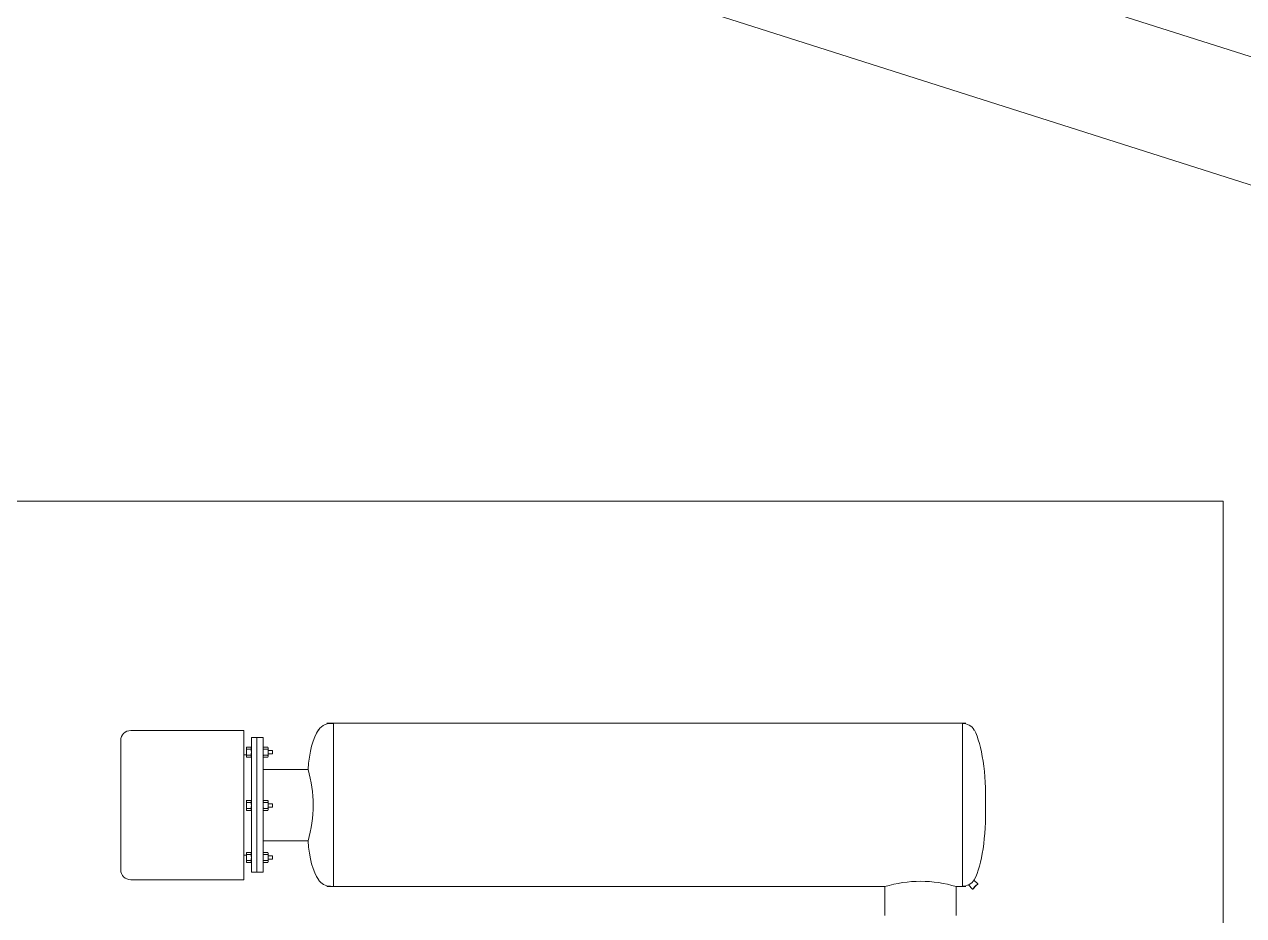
# Model space of a CAD drawing. Header units: millimetres. Extents: x 100 to 940, y 100 to 694.
# Drawn here: x 565.1 to 582.92, y 557.15 to 570.17 of the extents above; entities that cross this region are included whole.
import ezdxf

# ---------------------------------------------------------------- set-up
doc = ezdxf.new("R2010")
doc.units = ezdxf.units.MM
for name, color, linetype, lineweight in [('Aço 1020', 6, 'Continuous', 9), ('M-EQUIP', 250, 'Continuous', 9), ('M-EQUIPAMENTOS', 1, 'Continuous', 9), ('PAREDE', 7, 'Continuous', 9)]:
    doc.layers.add(name, color=color, linetype=linetype, lineweight=lineweight)

msp = doc.modelspace()

# ---------------------------------------------------------------- linework, layer by layer
at = {"layer": 'Aço 1020'}
msp.add_lwpolyline([(563.868, 546.99), (563.868, 563.209), (582.618, 563.209), (582.618, 546.99)], close=True, dxfattribs=at)
at = {"layer": 'M-EQUIP', "linetype": 'Continuous'}
for p, q in [((568.343, 558.702), (568.343, 558.823)), ((568.343, 558.702), (568.343, 558.823)), ((568.413, 558.837), (568.347, 558.837)), ((568.413, 558.837), (568.347, 558.837)), ((568.347, 558.808), (568.413, 558.808)), ((568.347, 558.808), (568.413, 558.808)), ((568.347, 558.717), (568.413, 558.717)), ((568.347, 558.717), (568.413, 558.717)), ((568.416, 558.719), (568.416, 558.806)), ((568.416, 558.806), (568.416, 558.719)), ((568.416, 558.806), (568.416, 558.719)), ((568.416, 558.719), (568.416, 558.806)), ((568.588, 558.719), (568.588, 558.806)), ((568.588, 558.806), (568.588, 558.719)), ((568.588, 558.806), (568.588, 558.719)), ((568.588, 558.719), (568.588, 558.806)), ((568.592, 558.837), (568.658, 558.837)), ((568.592, 558.837), (568.658, 558.837)), ((568.658, 558.808), (568.592, 558.808)), ((568.658, 558.808), (568.592, 558.808)), ((568.658, 558.717), (568.592, 558.717)), ((568.658, 558.717), (568.592, 558.717)), ((568.661, 558.702), (568.661, 558.823)), ((568.661, 558.702), (568.661, 558.823)), ((568.661, 558.787), (568.727, 558.787)), ((568.661, 558.738), (568.727, 558.738)), ((568.727, 558.787), (568.727, 558.738)), ((568.347, 558.688), (568.413, 558.688)), ((568.347, 558.688), (568.413, 558.688)), ((568.658, 558.688), (568.592, 558.688)), ((568.658, 558.688), (568.592, 558.688))]:
    msp.add_line(p, q, dxfattribs=at)
for centre, radius, start, end in [((568.375, 558.823), 0.0316, 152.7204, 207.2796), ((568.375, 558.823), 0.0316, 152.7204, 207.2796), ((568.641, 558.763), 0.298, 171.1887, 188.8113), ((568.641, 558.763), 0.298, 171.1887, 188.8113), ((568.375, 558.702), 0.0316, 152.7204, 207.2796), ((568.375, 558.702), 0.0316, 152.7204, 207.2796), ((568.384, 558.823), 0.0316, 332.7204, 27.2796), ((568.384, 558.823), 0.0316, 332.7204, 27.2796), ((568.118, 558.763), 0.298, 351.1887, 8.8113), ((568.118, 558.763), 0.298, 351.1887, 8.8113), ((568.384, 558.702), 0.0316, 332.7204, 27.2796), ((568.384, 558.702), 0.0316, 332.7204, 27.2796), ((568.62, 558.823), 0.0316, 152.7204, 207.2796), ((568.62, 558.823), 0.0316, 152.7204, 207.2796), ((568.886, 558.763), 0.298, 171.1887, 188.8113), ((568.886, 558.763), 0.298, 171.1887, 188.8113), ((568.62, 558.702), 0.0316, 152.7204, 207.2796), ((568.62, 558.702), 0.0316, 152.7204, 207.2796), ((568.63, 558.823), 0.0316, 332.7204, 27.2796), ((568.63, 558.823), 0.0316, 332.7204, 27.2796), ((568.363, 558.763), 0.298, 351.1887, 8.8113), ((568.363, 558.763), 0.298, 351.1887, 8.8113), ((568.63, 558.702), 0.0316, 332.7204, 27.2796), ((568.63, 558.702), 0.0316, 332.7204, 27.2796), ((566.653, 557.823), 0.146, 180, 270)]:
    msp.add_arc(centre, radius, start, end, dxfattribs=at)
at = {"layer": 'M-EQUIPAMENTOS', "linetype": 'Continuous'}
for p, q in [((578.857, 559.966), (569.52, 559.966)), ((569.617, 559.955), (569.617, 557.582)), ((578.807, 559.96), (578.807, 557.597)), ((568.307, 559.857), (566.653, 559.857)), ((568.307, 559.857), (568.307, 557.677)), ((568.307, 557.677), (568.307, 559.857)), ((566.507, 559.711), (566.507, 557.823)), ((568.343, 559.48), (568.343, 559.601)), ((568.343, 559.48), (568.343, 559.601)), ((568.343, 559.586), (568.343, 559.495)), ((568.413, 559.615), (568.347, 559.615)), ((568.413, 559.615), (568.347, 559.615)), ((568.347, 559.586), (568.413, 559.586)), ((568.347, 559.586), (568.413, 559.586)), ((568.495, 559.756), (568.416, 559.756)), ((568.416, 557.787), (568.416, 559.756)), ((568.416, 559.497), (568.416, 559.584)), ((568.416, 559.584), (568.416, 559.497)), ((568.416, 559.584), (568.416, 559.497)), ((568.416, 559.497), (568.416, 559.584)), ((568.495, 557.787), (568.495, 559.756)), ((568.495, 559.756), (568.588, 559.756)), ((568.495, 557.787), (568.495, 559.756)), ((568.588, 559.756), (568.588, 558.246)), ((568.588, 559.497), (568.588, 559.584)), ((568.588, 559.584), (568.588, 559.497)), ((568.588, 559.584), (568.588, 559.497)), ((568.588, 559.497), (568.588, 559.584)), ((568.592, 559.615), (568.658, 559.615)), ((568.592, 559.615), (568.658, 559.615)), ((568.658, 559.586), (568.592, 559.586)), ((568.658, 559.586), (568.592, 559.586)), ((568.661, 559.48), (568.661, 559.601)), ((568.661, 559.48), (568.661, 559.601)), ((568.661, 559.586), (568.661, 559.495)), ((568.312, 559.501), (568.346, 559.501)), ((568.347, 559.495), (568.413, 559.495)), ((568.347, 559.495), (568.413, 559.495)), ((568.347, 559.466), (568.413, 559.466)), ((568.347, 559.466), (568.413, 559.466)), ((568.658, 559.495), (568.592, 559.495)), ((568.658, 559.495), (568.592, 559.495)), ((568.658, 559.466), (568.592, 559.466)), ((568.658, 559.466), (568.592, 559.466)), ((568.661, 559.565), (568.727, 559.565)), ((568.661, 559.516), (568.727, 559.516)), ((568.727, 559.565), (568.727, 559.516)), ((569.244, 559.288), (568.588, 559.288)), ((568.588, 558.246), (568.588, 557.787)), ((568.588, 558.246), (569.244, 558.246)), ((578.807, 558.21), (578.807, 557.582)), ((568.343, 558.034), (568.307, 558.034)), ((568.343, 558.062), (568.343, 557.942)), ((568.343, 558.062), (568.343, 557.942)), ((568.343, 557.957), (568.343, 558.048)), ((568.347, 558.077), (568.413, 558.077)), ((568.347, 558.077), (568.413, 558.077)), ((568.347, 558.048), (568.413, 558.048)), ((568.347, 558.048), (568.413, 558.048)), ((568.416, 558.046), (568.416, 557.959)), ((568.416, 557.959), (568.416, 558.046)), ((568.416, 557.959), (568.416, 558.046)), ((568.416, 558.046), (568.416, 557.959)), ((568.588, 558.046), (568.588, 557.959)), ((568.588, 557.959), (568.588, 558.046)), ((568.588, 557.959), (568.588, 558.046)), ((568.588, 558.046), (568.588, 557.959)), ((568.658, 558.077), (568.592, 558.077)), ((568.658, 558.077), (568.592, 558.077)), ((568.658, 558.048), (568.592, 558.048)), ((568.658, 558.048), (568.592, 558.048)), ((568.661, 558.062), (568.661, 557.942)), ((568.661, 558.062), (568.661, 557.942)), ((568.661, 557.957), (568.661, 558.048)), ((568.661, 558.027), (568.727, 558.027)), ((568.727, 558.027), (568.727, 557.977)), ((568.347, 557.957), (568.413, 557.957)), ((568.347, 557.957), (568.413, 557.957)), ((568.413, 557.928), (568.347, 557.928)), ((568.413, 557.928), (568.347, 557.928)), ((568.658, 557.957), (568.592, 557.957)), ((568.658, 557.957), (568.592, 557.957)), ((568.592, 557.928), (568.658, 557.928)), ((568.592, 557.928), (568.658, 557.928)), ((568.661, 557.977), (568.727, 557.977)), ((566.653, 557.677), (568.307, 557.677)), ((568.416, 557.787), (568.448, 557.787)), ((568.448, 557.787), (568.495, 557.787)), ((568.541, 557.787), (568.495, 557.787)), ((568.588, 557.787), (568.541, 557.787)), ((578.975, 557.671), (579.03, 557.617)), ((577.674, 557.577), (569.52, 557.577)), ((577.674, 557.577), (577.674, 557.155)), ((578.715, 557.155), (578.715, 557.577)), ((578.857, 557.577), (578.715, 557.577)), ((578.894, 557.602), (578.955, 557.542)), ((578.955, 557.542), (578.96, 557.542)), ((579.014, 557.596), (578.96, 557.542)), ((579.009, 557.596), (578.975, 557.563)), ((578.975, 557.563), (578.975, 557.557)), ((579.009, 557.596), (579.014, 557.596)), ((579.03, 557.612), (579.014, 557.596)), ((579.03, 557.617), (579.03, 557.612))]:
    msp.add_line(p, q, dxfattribs=at)
for centre, radius, start, end in [((569.57, 559.756), 0.204, 76.7153, 148.0542), ((578.807, 559.756), 0.204, 31.9458, 90.3416), ((566.653, 559.711), 0.146, 90, 180), ((568.375, 559.601), 0.0316, 152.7204, 207.2796), ((568.375, 559.601), 0.0316, 152.7204, 207.2796), ((568.641, 559.541), 0.298, 171.1887, 188.8113), ((568.641, 559.541), 0.298, 171.1887, 188.8113), ((568.384, 559.601), 0.0316, 332.7204, 27.2796), ((568.384, 559.601), 0.0316, 332.7204, 27.2796), ((568.118, 559.541), 0.298, 351.1887, 8.8113), ((568.118, 559.541), 0.298, 351.1887, 8.8113), ((568.62, 559.601), 0.0316, 152.7204, 207.2796), ((568.62, 559.601), 0.0316, 152.7204, 207.2796), ((568.886, 559.541), 0.298, 171.1887, 188.8113), ((568.886, 559.541), 0.298, 171.1887, 188.8113), ((568.63, 559.601), 0.0316, 332.7204, 27.2796), ((568.63, 559.601), 0.0316, 332.7204, 27.2796), ((568.363, 559.541), 0.298, 351.1887, 8.8113), ((568.363, 559.541), 0.298, 351.1887, 8.8113), ((568.375, 559.48), 0.0316, 152.7204, 207.2796), ((568.375, 559.48), 0.0316, 152.7204, 207.2796), ((568.384, 559.48), 0.0316, 332.7204, 27.2796), ((568.384, 559.48), 0.0316, 332.7204, 27.2796), ((568.62, 559.48), 0.0316, 152.7204, 207.2796), ((568.62, 559.48), 0.0316, 152.7204, 207.2796), ((568.63, 559.48), 0.0316, 332.7204, 27.2796), ((568.63, 559.48), 0.0316, 332.7204, 27.2796), ((567.428, 558.767), 1.89, 344.0015, 15.9985), ((568.375, 558.062), 0.0316, 152.7204, 207.2796), ((568.375, 558.062), 0.0316, 152.7204, 207.2796), ((568.641, 558.002), 0.298, 171.1887, 188.8113), ((568.641, 558.002), 0.298, 171.1887, 188.8113), ((568.384, 558.062), 0.0316, 332.7204, 27.2796), ((568.384, 558.062), 0.0316, 332.7204, 27.2796), ((568.118, 558.002), 0.298, 351.1887, 8.8113), ((568.118, 558.002), 0.298, 351.1887, 8.8113), ((568.62, 558.062), 0.0316, 152.7204, 207.2796), ((568.62, 558.062), 0.0316, 152.7204, 207.2796), ((568.886, 558.002), 0.298, 171.1887, 188.8113), ((568.886, 558.002), 0.298, 171.1887, 188.8113), ((568.63, 558.062), 0.0316, 332.7204, 27.2796), ((568.63, 558.062), 0.0316, 332.7204, 27.2796), ((568.363, 558.002), 0.298, 351.1887, 8.8113), ((568.363, 558.002), 0.298, 351.1887, 8.8113), ((568.375, 557.942), 0.0316, 152.7204, 207.2796), ((568.375, 557.942), 0.0316, 152.7204, 207.2796), ((568.384, 557.942), 0.0316, 332.7204, 27.2796), ((568.384, 557.942), 0.0316, 332.7204, 27.2796), ((568.62, 557.942), 0.0316, 152.7204, 207.2796), ((568.62, 557.942), 0.0316, 152.7204, 207.2796), ((568.63, 557.942), 0.0316, 332.7204, 27.2796), ((568.63, 557.942), 0.0316, 332.7204, 27.2796), ((569.57, 557.786), 0.204, 211.9458, 270.3416), ((578.195, 555.877), 1.778, 72.9713, 107.0287), ((578.807, 557.786), 0.204, 269.6584, 328.0542)]:
    msp.add_arc(centre, radius, start, end, dxfattribs=at)
for centre, major_axis, ratio, start_param, end_param in [((569.57, 559.005), (-0.045, 0.946), 0.346708, 0.413892, 1.250669), ((578.805, 558.737), (-0.021, 1.196), 0.284191, 3.620078, 4.731943)]:
    msp.add_ellipse(centre, major_axis=major_axis, ratio=ratio, start_param=start_param, end_param=end_param, dxfattribs=at)
at = {"layer": 'M-EQUIPAMENTOS', "linetype": 'Continuous', "extrusion": (0, 0, -1)}
for centre, major_axis, ratio, start_param, end_param in [((578.805, 558.797), (0.021, 1.206), 0.281937, 0.479341, 1.590998), ((569.569, 558.527), (0.046, 0.932), 0.351047, 3.551872, 4.38894)]:
    msp.add_ellipse(centre, major_axis=major_axis, ratio=ratio, start_param=start_param, end_param=end_param, dxfattribs=at)
at = {"layer": 'PAREDE'}
for p, q in [((589.552, 567.615), (551.33, 579.802)), ((589.552, 565.74), (551.33, 577.927))]:
    msp.add_line(p, q, dxfattribs=at)

doc.saveas('drawing.dxf')
